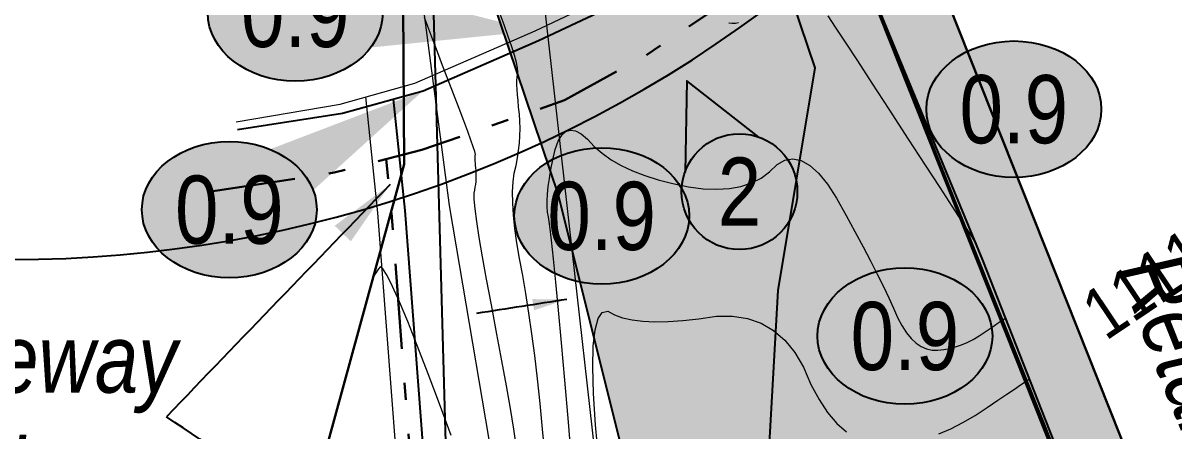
# Model space of a CAD drawing. Extents: x -19176 to -17597, y 5652440 to 5654285.
# Drawn here: x -17854.09 to -17837.2, y 5653178.59 to 5653184.57 of the extents above; entities that cross this region are included whole.
import ezdxf
from ezdxf.enums import TextEntityAlignment as Align

# ---------------------------------------------------------------- set-up
doc = ezdxf.new("R2010")
doc.units = 0
doc.header["$LTSCALE"] = 5
doc.linetypes.add('CENTERLINEX3', pattern=[5, 2.5, -1, 0.5, -1])
for name, color, linetype in [('AS-POWER-BURIED-ATCO PIPELINES', 241, 'foc-POWER_BURIED'), ('AS-ROADS', 254, 'Continuous'), ('CG-NOTES', 7, 'Continuous'), ('F-RW', 190, 'Continuous'), ('L-TITLEDB', 4, 'Continuous'), ('P-ELEVATION', 7, 'Continuous')]:
    doc.layers.add(name, color=color, linetype=linetype)
for name, color, linetype, lineweight, true_color in [('AS-STORM', 7, 'foc-STORM', 9, 0x29a300), ('AS-STRUCTURE', 7, 'Continuous', 30, 0x595959), ('AS-TELUS-ATCO PIPELINES', 7, 'foc-TEL', 9, 0xff9c38), ('C-TOPO-MAJR', 7, 'Continuous', 15, 0xd3aa5f), ('C-TOPO-MINR', 7, 'Continuous', 13, 0xe9d5af), ('EXISTING PIPE IP', 7, 'CENTERLINEX3', 30, 0x3800e0)]:
    doc.layers.add(name, color=color, linetype=linetype, lineweight=lineweight, true_color=true_color)
for name, color, linetype, true_color in [('AS-STRUCTURE-H', 7, 'Continuous', 0xa8a8a8), ('AS-STRUCTURE-T', 7, 'Continuous', 0x454545), ('C-TOPO-MAJR-TEXT', 7, 'Continuous', 0x644b1b)]:
    doc.layers.add(name, color=color, linetype=linetype, true_color=true_color)
doc.layers.add('T-ELEVATION', color=48, linetype='Continuous', lineweight=18)
doc.styles.add('0.50', font='ARIALN.TTF', dxfattribs={"height": 0.5})
doc.styles.add('1.0', font='ARIALN.TTF', dxfattribs={"height": 1})
doc.styles.add('80', font='ARIALN.TTF', dxfattribs={"height": 10})
doc.styles.add('80L', font='ARIALN.TTF', dxfattribs={"height": 10})
doc.styles.add('foc-LtypeFont', font='ARIALN.TTF', dxfattribs={"height": 7.35})
doc.styles.get("Standard").update_dxf_attribs({"font": 'ARIALN.TTF'})
doc.linetypes.add('foc-POWER_BURIED', pattern='A,10,-1,["P",foc-LtypeFont,S=0.2,R=0,X=-0.425,Y=-0.75],-2', length=13)
doc.linetypes.add('foc-STORM', pattern='A,10,-1,["ST",foc-LtypeFont,S=0.2,R=0,X=-0.5,Y=-0.75],-2.75', length=13.75)
doc.linetypes.add('foc-TEL', pattern='A,2,-1,["T",foc-LtypeFont,S=0.2,R=0,X=-0.425,Y=-0.75],-1.24,8', length=12.24)
doc.linetypes.add('foc-TOPO-flowdirection-NOLINE', pattern='A,0,[">",foc-LtypeFont,S=0.3,R=0,X=0,Y=-0.945],-20,[">",foc-LtypeFont,S=0.3,R=0,X=0,Y=-0.945],0', length=20)
doc.dimstyles.new('Compass 250', dxfattribs={"dimscale": 0.25, "dimtxt": 0.45, "dimasz": 2, "dimexe": 0.2, "dimexo": 0.0625, "dimgap": 0.5, "dimtad": 0, "dimtih": 1, "dimtoh": 1, "dimzin": 0, "dimdsep": 46, "dimtxsty": '0.50', "dimcen": 0.1, "dimse1": 1, "dimse2": 1, "dimclrd": 256, "dimclrt": 256, "dimaunit": 1, "dimadec": 4, "dimazin": 0, "dimtfac": 0.06, "dimtofl": 0, "dimtmove": 0, "dimatfit": 0, "dimfxl": 0.2, "dimtolj": 1, "dimtzin": 0, "dimlwd": -1, "dimarcsym": 0})
doc.dimstyles.new('Compass 500', dxfattribs={"dimscale": 0.5, "dimtxt": 0.9, "dimasz": 2, "dimexe": 0.2, "dimexo": 0.0625, "dimgap": 0.5, "dimtad": 0, "dimtih": 1, "dimtoh": 1, "dimzin": 0, "dimdsep": 46, "dimtxsty": '1.0', "dimcen": 0.1, "dimse1": 1, "dimse2": 1, "dimclrd": 256, "dimclrt": 256, "dimaunit": 1, "dimadec": 4, "dimazin": 0, "dimtfac": 0.06, "dimtofl": 0, "dimtmove": 0, "dimatfit": 0, "dimfxl": 0.2, "dimtolj": 1, "dimtzin": 0, "dimlwd": -1, "dimarcsym": 0})

# ---------------------------------------------------------------- blocks, each defined once
blk = doc.blocks.new('*U26')
at = {"layer": 'CG-NOTES', "color": 182}
blk.add_lwpolyline([(2.84, 7.99), (-7.73, 16.26), (-7.99, 2.84)], dxfattribs=at)
blk.add_circle((0, 0), 8.49, dxfattribs=at)
at = {"color": 182, "style": '80L'}
blk.add_attdef('#', text='', height=10, dxfattribs=at).set_placement((0, 0), align=Align.MIDDLE_CENTER)
blk = doc.blocks.new('*U74')
at = {"layer": 'P-ELEVATION'}
h = blk.add_hatch(color=111, dxfattribs=at)
h.dxf.hatch_style = 1
edge = h.paths.add_edge_path()
edge.add_ellipse((0, 0), major_axis=(-12.83, 0), ratio=0.779302, start_angle=0, end_angle=360)
at = {"layer": 'P-ELEVATION', "color": 7, "flags": 128}
blk.add_lwpolyline([(0, 0, 12.5, 0, 0), (-29.13, 6.04, 0, 0, 0)], format="xyseb", dxfattribs=at)
at = {"layer": 'P-ELEVATION', "color": 7}
blk.add_ellipse((0, 0), major_axis=(-12.83, 0), ratio=0.779302, dxfattribs=at)
at = {"layer": 'P-ELEVATION', "style": '80'}
blk.add_attdef('ELEVATION', text='', height=10, dxfattribs=at).set_placement((0, 0), align=Align.MIDDLE_CENTER)
blk = doc.blocks.new('*U73')
at = {"layer": 'P-ELEVATION'}
h = blk.add_hatch(color=111, dxfattribs=at)
h.dxf.hatch_style = 1
edge = h.paths.add_edge_path()
edge.add_ellipse((0, 0), major_axis=(-12.83, 0), ratio=0.779302, start_angle=0, end_angle=360)
at = {"layer": 'P-ELEVATION', "color": 7, "flags": 128}
blk.add_lwpolyline([(0, 0, 12.5, 0, 0), (-18.6, 6.67, 0, 0, 0)], format="xyseb", dxfattribs=at)
at = {"layer": 'P-ELEVATION', "color": 7}
blk.add_ellipse((0, 0), major_axis=(-12.83, 0), ratio=0.779302, dxfattribs=at)
at = {"layer": 'P-ELEVATION', "style": '80'}
blk.add_attdef('ELEVATION', text='', height=10, dxfattribs=at).set_placement((0, 0), align=Align.MIDDLE_CENTER)
blk = doc.blocks.new('*U78')
at = {"layer": 'P-ELEVATION'}
h = blk.add_hatch(color=111, dxfattribs=at)
h.dxf.hatch_style = 1
edge = h.paths.add_edge_path()
edge.add_ellipse((0, 0), major_axis=(-12.83, 0), ratio=0.779302, start_angle=0, end_angle=360)
at = {"layer": 'P-ELEVATION', "color": 7, "flags": 128}
blk.add_lwpolyline([(0, 0, 12.5, 0, 0), (35.21, -2.63, 0, 0, 0)], format="xyseb", dxfattribs=at)
at = {"layer": 'P-ELEVATION', "color": 7}
blk.add_ellipse((0, 0), major_axis=(-12.83, 0), ratio=0.779302, dxfattribs=at)
at = {"layer": 'P-ELEVATION', "style": '80'}
blk.add_attdef('ELEVATION', text='', height=10, dxfattribs=at).set_placement((0, 0), align=Align.MIDDLE_CENTER)
blk = doc.blocks.new('*U79')
at = {"layer": 'P-ELEVATION'}
h = blk.add_hatch(color=111, dxfattribs=at)
h.dxf.hatch_style = 1
edge = h.paths.add_edge_path()
edge.add_ellipse((0, 0), major_axis=(-12.83, 0), ratio=0.779302, start_angle=0, end_angle=360)
at = {"layer": 'P-ELEVATION', "color": 7, "flags": 128}
blk.add_lwpolyline([(0, 0, 12.5, 0, 0), (28.42, 17.42, 0, 0, 0)], format="xyseb", dxfattribs=at)
at = {"layer": 'P-ELEVATION', "color": 7}
blk.add_ellipse((0, 0), major_axis=(-12.83, 0), ratio=0.779302, dxfattribs=at)
at = {"layer": 'P-ELEVATION', "style": '80'}
blk.add_attdef('ELEVATION', text='', height=10, dxfattribs=at).set_placement((0, 0), align=Align.MIDDLE_CENTER)
blk = doc.blocks.new('*U67')
at = {"layer": 'P-ELEVATION'}
h = blk.add_hatch(color=111, dxfattribs=at)
h.dxf.hatch_style = 1
edge = h.paths.add_edge_path()
edge.add_ellipse((0, 0), major_axis=(-12.83, 0), ratio=0.779302, start_angle=0, end_angle=360)
at = {"layer": 'P-ELEVATION', "color": 7, "flags": 128}
blk.add_lwpolyline([(0, 0, 12.5, 0, 0), (-5.46, 16.96, 0, 0, 0)], format="xyseb", dxfattribs=at)
at = {"layer": 'P-ELEVATION', "color": 7}
blk.add_ellipse((0, 0), major_axis=(-12.83, 0), ratio=0.779302, dxfattribs=at)
at = {"layer": 'P-ELEVATION', "style": '80'}
blk.add_attdef('ELEVATION', text='', height=10, dxfattribs=at).set_placement((0, 0), align=Align.MIDDLE_CENTER)

msp = doc.modelspace()

# ---------------------------------------------------------------- hatches: boundary and pattern name
at = {"layer": 'AS-ROADS'}
h = msp.add_hatch(color=256, dxfattribs=at)
h.dxf.hatch_style = 1
h.paths.add_polyline_path([(-17840.001, 5653181.093), (-17842.223, 5653186.461), (-17843.867, 5653190.672), (-17846.072, 5653188.743), (-17848.06, 5653187.446), (-17846.232, 5653182.05), (-17844.662, 5653175.77), (-17842.4, 5653169.028), (-17840.078, 5653161.789), (-17839.028, 5653157.772), (-17837.646, 5653155.027), (-17834.845, 5653152.543), (-17831.983, 5653151.268), (-17828.673, 5653150.66), (-17821.175, 5653150.398), (-17813.473, 5653150.538), (-17810.145, 5653150.42), (-17811.091, 5653159.359), (-17821.638, 5653158.939), (-17829.943, 5653158.678), (-17830.923, 5653158.858), (-17831.391, 5653159.511), (-17833.314, 5653164.083), (-17834.986, 5653168.263), (-17836.41, 5653171.965)])
at = {"layer": 'AS-STRUCTURE-H'}
h = msp.add_hatch(color=256, dxfattribs=at)
h.dxf.hatch_style = 1
h.paths.add_polyline_path([(-17834.056, 5653168.633), (-17841.293, 5653186.831), (-17842.223, 5653186.461), (-17834.986, 5653168.263)])

# ---------------------------------------------------------------- linework, layer by layer
at = {"layer": 'AS-POWER-BURIED-ATCO PIPELINES', "ltscale": 0.1, "flags": 128}
for points in [[(-17850.939, 5653183.006), (-17849.399, 5653183.244), (-17848.217, 5653183.573), (-17846.522, 5653184.311), (-17845.261, 5653184.902), (-17843.217, 5653186.139), (-17842.811, 5653186.762), (-17842.167, 5653187.398)], [(-17842.356, 5653149.3), (-17842.04, 5653153.339), (-17841.73, 5653156.326), (-17841.623, 5653157.269), (-17841.679, 5653160.129), (-17841.923, 5653164.799), (-17842.478, 5653171.47), (-17843.212, 5653177.021), (-17843.006, 5653180.646), (-17842.461, 5653183.908), (-17843.217, 5653186.139)], [(-17849.695, 5653165.318), (-17848.279, 5653169.316), (-17848.092, 5653171.26), (-17848.014, 5653175.728), (-17848.481, 5653181.82), (-17848.65, 5653183.453)]]:
    msp.add_lwpolyline(points, dxfattribs=at)
at = {"layer": 'AS-ROADS', "flags": 128}
msp.add_lwpolyline([(-17848.06, 5653187.446), (-17846.232, 5653182.05), (-17844.662, 5653175.77), (-17842.4, 5653169.028), (-17840.078, 5653161.789), (-17839.028, 5653157.772), (-17837.646, 5653155.027), (-17834.845, 5653152.543), (-17831.983, 5653151.268), (-17828.673, 5653150.66), (-17821.175, 5653150.398), (-17813.473, 5653150.538), (-17810.145, 5653150.42), (-17811.091, 5653159.359), (-17821.638, 5653158.939), (-17829.943, 5653158.678), (-17830.923, 5653158.858), (-17831.391, 5653159.511), (-17833.314, 5653164.083), (-17834.986, 5653168.263), (-17836.41, 5653171.965), (-17840.001, 5653181.093), (-17842.223, 5653186.461), (-17843.867, 5653190.672)], dxfattribs=at)
at = {"layer": 'AS-STORM', "ltscale": 0.1, "flags": 128}
msp.add_lwpolyline([(-17847.039, 5653190.174), (-17842.334, 5653148.478), (-17801.054, 5653161.664), (-17801.618, 5653168.568)], dxfattribs=at)
at = {"layer": 'AS-STRUCTURE', "flags": 128}
msp.add_lwpolyline([(-17848.525, 5653187.15), (-17848.492, 5653182.497), (-17849.943, 5653177.217), (-17849.309, 5653176.946), (-17849.078, 5653176.007), (-17849.393, 5653174.64), (-17850.104, 5653171.873), (-17848.893, 5653171.376), (-17849.054, 5653170.633), (-17853.547, 5653153.642)], dxfattribs=at)
msp.add_lwpolyline([(-17834.056, 5653168.633), (-17841.293, 5653186.831), (-17842.223, 5653186.461), (-17834.986, 5653168.263)], close=True, dxfattribs=at)
at = {"layer": 'AS-TELUS-ATCO PIPELINES', "ltscale": 0.1, "flags": 128}
for points in [[(-17850.958, 5653183.119), (-17849.433, 5653183.376), (-17848.336, 5653183.686), (-17846.569, 5653184.451), (-17845.321, 5653185.05), (-17843.627, 5653186.086), (-17842.907, 5653186.818), (-17842.325, 5653187.461)], [(-17850.076, 5653165.439), (-17848.672, 5653169.403), (-17848.491, 5653171.283), (-17848.415, 5653175.716), (-17848.88, 5653181.784), (-17849.055, 5653183.483)]]:
    msp.add_lwpolyline(points, dxfattribs=at)
at = {"layer": 'C-TOPO-MAJR', "flags": 128}
for points in [[(-17845.639, 5653178.148), (-17845.686, 5653178.679), (-17845.716, 5653179.136), (-17845.726, 5653179.52), (-17845.719, 5653179.831), (-17845.693, 5653180.069), (-17845.649, 5653180.234), (-17845.586, 5653180.326), (-17845.506, 5653180.344), (-17845.406, 5653180.29), (-17845.288, 5653180.247), (-17845.15, 5653180.215), (-17844.992, 5653180.195), (-17844.815, 5653180.187), (-17844.618, 5653180.191), (-17844.402, 5653180.206), (-17844.167, 5653180.232), (-17843.912, 5653180.271), (-17843.675, 5653180.272), (-17843.456, 5653180.238), (-17843.256, 5653180.167), (-17843.073, 5653180.06), (-17842.909, 5653179.916), (-17842.762, 5653179.736), (-17842.634, 5653179.52), (-17842.524, 5653179.267), (-17842.406, 5653179.046), (-17842.279, 5653178.857), (-17842.145, 5653178.699), (-17842.002, 5653178.574)], [(-17840.648, 5653178.543), (-17840.471, 5653178.619), (-17840.294, 5653178.709), (-17840.116, 5653178.813), (-17839.938, 5653178.933), (-17839.782, 5653179.038), (-17839.649, 5653179.127), (-17839.538, 5653179.202), (-17839.449, 5653179.262), (-17839.382, 5653179.307), (-17839.338, 5653179.336), (-17839.315, 5653179.351), (-17839.315, 5653179.351)]]:
    msp.add_lwpolyline(points, dxfattribs=at)
at = {"layer": 'C-TOPO-MINR', "flags": 128}
for points in [[(-17846.845, 5653178.342), (-17846.885, 5653178.613), (-17846.935, 5653178.915), (-17846.992, 5653179.248), (-17847.058, 5653179.613), (-17847.132, 5653180.008), (-17847.214, 5653180.434), (-17847.285, 5653180.812), (-17847.344, 5653181.142), (-17847.392, 5653181.424), (-17847.428, 5653181.659), (-17847.453, 5653181.845), (-17847.466, 5653181.983), (-17847.468, 5653182.074), (-17847.458, 5653182.116), (-17847.45, 5653182.159), (-17847.444, 5653182.2), (-17847.439, 5653182.242), (-17847.436, 5653182.283), (-17847.435, 5653182.323), (-17847.436, 5653182.364), (-17847.439, 5653182.404), (-17847.443, 5653182.443), (-17847.447, 5653182.479), (-17847.449, 5653182.512), (-17847.451, 5653182.542), (-17847.452, 5653182.569), (-17847.452, 5653182.592), (-17847.452, 5653182.611), (-17847.45, 5653182.628), (-17847.448, 5653182.641), (-17847.457, 5653182.683), (-17847.479, 5653182.753), (-17847.513, 5653182.851), (-17847.558, 5653182.978), (-17847.616, 5653183.133), (-17847.686, 5653183.316), (-17847.768, 5653183.528), (-17847.861, 5653183.768), (-17847.946, 5653183.986), (-17848.021, 5653184.184), (-17848.088, 5653184.36), (-17848.145, 5653184.514), (-17848.193, 5653184.647)], [(-17846.426, 5653178.215), (-17846.462, 5653178.612), (-17846.499, 5653178.99), (-17846.537, 5653179.35), (-17846.578, 5653179.691), (-17846.619, 5653180.013), (-17846.662, 5653180.316), (-17846.707, 5653180.601), (-17846.753, 5653180.867), (-17846.801, 5653181.113), (-17846.839, 5653181.343), (-17846.869, 5653181.557), (-17846.889, 5653181.753), (-17846.9, 5653181.932), (-17846.902, 5653182.094), (-17846.894, 5653182.239), (-17846.878, 5653182.368), (-17846.852, 5653182.479), (-17846.831, 5653182.589), (-17846.815, 5653182.699), (-17846.803, 5653182.807), (-17846.796, 5653182.915), (-17846.793, 5653183.021), (-17846.796, 5653183.127), (-17846.802, 5653183.231), (-17846.814, 5653183.335), (-17846.823, 5653183.43), (-17846.83, 5653183.516), (-17846.835, 5653183.594), (-17846.838, 5653183.663), (-17846.838, 5653183.724), (-17846.836, 5653183.776), (-17846.832, 5653183.819), (-17846.826, 5653183.854), (-17846.831, 5653183.911), (-17846.847, 5653183.991), (-17846.875, 5653184.094), (-17846.915, 5653184.22), (-17846.965, 5653184.369), (-17847.027, 5653184.541), (-17847.101, 5653184.735)], [(-17842.276, 5653184.672), (-17842.167, 5653184.507), (-17842.023, 5653184.287), (-17841.843, 5653184.014), (-17841.629, 5653183.685), (-17841.38, 5653183.303), (-17841.096, 5653182.866), (-17840.847, 5653182.483), (-17840.634, 5653182.156), (-17840.457, 5653181.882), (-17840.315, 5653181.664), (-17840.208, 5653181.5), (-17840.137, 5653181.391), (-17840.101, 5653181.336), (-17840.101, 5653181.336)], [(-17843.73, 5653184.572), (-17843.68, 5653184.564), (-17843.633, 5653184.564), (-17843.587, 5653184.573)], [(-17846.031, 5653178.104), (-17846.08, 5653178.715), (-17846.135, 5653179.331), (-17846.185, 5653179.879), (-17846.23, 5653180.358), (-17846.27, 5653180.769), (-17846.304, 5653181.111), (-17846.333, 5653181.384), (-17846.356, 5653181.589), (-17846.375, 5653181.725), (-17846.388, 5653181.793), (-17846.395, 5653181.872), (-17846.396, 5653181.96), (-17846.391, 5653182.06), (-17846.38, 5653182.17), (-17846.363, 5653182.29), (-17846.34, 5653182.421), (-17846.311, 5653182.562), (-17846.276, 5653182.714), (-17846.233, 5653182.834), (-17846.182, 5653182.921), (-17846.122, 5653182.975), (-17846.055, 5653182.997), (-17845.98, 5653182.986), (-17845.897, 5653182.943), (-17845.805, 5653182.867), (-17845.706, 5653182.758), (-17845.59, 5653182.658), (-17845.458, 5653182.564), (-17845.31, 5653182.479), (-17845.145, 5653182.401), (-17844.964, 5653182.331), (-17844.766, 5653182.268), (-17844.553, 5653182.213), (-17844.322, 5653182.166), (-17844.107, 5653182.138), (-17843.907, 5653182.13), (-17843.721, 5653182.141), (-17843.551, 5653182.172), (-17843.396, 5653182.223), (-17843.255, 5653182.294), (-17843.13, 5653182.384), (-17843.019, 5653182.493), (-17842.905, 5653182.558), (-17842.788, 5653182.577), (-17842.667, 5653182.551), (-17842.542, 5653182.481), (-17842.414, 5653182.365), (-17842.282, 5653182.204), (-17842.147, 5653181.998), (-17842.008, 5653181.746), (-17841.879, 5653181.51), (-17841.759, 5653181.287), (-17841.65, 5653181.079), (-17841.551, 5653180.884), (-17841.461, 5653180.705), (-17841.382, 5653180.539), (-17841.312, 5653180.388), (-17841.253, 5653180.251), (-17841.19, 5653180.131), (-17841.124, 5653180.028), (-17841.054, 5653179.943), (-17840.982, 5653179.875), (-17840.906, 5653179.824), (-17840.827, 5653179.79), (-17840.745, 5653179.774), (-17840.66, 5653179.774), (-17840.574, 5653179.782), (-17840.488, 5653179.798), (-17840.403, 5653179.82), (-17840.316, 5653179.85), (-17840.23, 5653179.886), (-17840.144, 5653179.93), (-17840.057, 5653179.981), (-17839.97, 5653180.04), (-17839.894, 5653180.091), (-17839.829, 5653180.134), (-17839.775, 5653180.171), (-17839.732, 5653180.2), (-17839.699, 5653180.222), (-17839.677, 5653180.236), (-17839.667, 5653180.244), (-17839.667, 5653180.244)], [(-17847.803, 5653178.521), (-17847.962, 5653178.944), (-17848.142, 5653179.425), (-17848.302, 5653179.841), (-17848.442, 5653180.194), (-17848.562, 5653180.482), (-17848.663, 5653180.706), (-17848.744, 5653180.866), (-17848.805, 5653180.962), (-17848.847, 5653180.994), (-17848.868, 5653180.962), (-17848.888, 5653180.934), (-17848.904, 5653180.91), (-17848.917, 5653180.89), (-17848.928, 5653180.874), (-17848.937, 5653180.862), (-17848.942, 5653180.854), (-17848.945, 5653180.85), (-17848.945, 5653180.85)]]:
    msp.add_lwpolyline(points, dxfattribs=at)
at = {"layer": 'EXISTING PIPE IP', "ltscale": 0.1, "flags": 128}
msp.add_lwpolyline([(-17851.331, 5653182.096), (-17849.519, 5653182.374), (-17848.232, 5653182.706), (-17846.141, 5653183.436), (-17844.931, 5653184.1), (-17843.491, 5653185.068), (-17842.335, 5653186.198)], dxfattribs=at)
at = {"layer": 'F-RW'}
msp.add_arc((-17854.247, 5653199.576), 18.475, 228.169, 30.3379, dxfattribs=at)
at = {"layer": 'L-TITLEDB', "flags": 128}
for points in [[(-17799.831, 5653172.099), (-17809.682, 5653160.287), (-17831.185, 5653158.903), (-17843.346, 5653189.308)], [(-17846.784, 5653139.351), (-17848.09, 5653185.925)]]:
    msp.add_lwpolyline(points, dxfattribs=at)
at = {"layer": 'T-ELEVATION', "ltscale": 0.1, "flags": 128}
msp.add_lwpolyline([(-17848.525, 5653187.15), (-17847.832, 5653181.892), (-17847.054, 5653177.307), (-17845.737, 5653171.58), (-17845.87, 5653168.766), (-17847.493, 5653167.034), (-17850.279, 5653165.105)], dxfattribs=at)

# ---------------------------------------------------------------- block references
at = {"xscale": 0.1000155304115623, "yscale": 0.1000155304115623, "zscale": 0.1000155304115623}
for name, p in [('*U78', (-17850.091, 5653184.715)), ('*U74', (-17839.547, 5653183.304)), ('*U79', (-17851.059, 5653181.831)), ('*U67', (-17845.595, 5653181.74)), ('*U73', (-17841.145, 5653179.979))]:
    msp.add_blockref(name, p, dxfattribs=at).add_auto_attribs({'ELEVATION': '0.9'})
at = {"layer": 'CG-NOTES', "xscale": 0.1, "yscale": 0.1, "zscale": 0.1}
msp.add_blockref('*U26', (-17843.573, 5653182.095), dxfattribs=at).add_auto_attribs({'#': '2'})

# ---------------------------------------------------------------- leaders
at = {"layer": 'T-ELEVATION', "path_type": 1}
msp.add_leader([(-17846.107, 5653180.515), (-17847.43, 5653180.31)], dimstyle='Compass 250', override={"dimgap": 0.5, "dimtad": 0, "dimclrd": 256}, dxfattribs=at)

# ---------------------------------------------------------------- next in the draw order: texts
at = {"layer": 'AS-STRUCTURE-T', "insert": (-17837.117, 5653181.351), "char_height": 1, "attachment_point": 1, "rotation": 291.6868, "style": '80L', "bg_fill": 2}
msp.add_mtext_dynamic_manual_height_columns('\\pi0.032626;{\\fArial Narrow|b0|i1|c0|p34;Retaining Wall}', width=7.44383, gutter_width=50, heights=[0], dxfattribs=at)
at = {"layer": 'AS-STRUCTURE-T', "insert": (-17856.688, 5653180.148), "char_height": 1, "attachment_point": 1, "style": '80L', "bg_fill": 2}
msp.add_mtext_dynamic_manual_height_columns('\\pi0.15586;{\\fArial Narrow|b0|i1|c0|p34;Driveway \\P\\pi1.222;Edge}', width=5.03546, gutter_width=50, heights=[0], dxfattribs=at)

# ---------------------------------------------------------------- next in the draw order: linework, layer by layer
at = {"layer": 'AS-STORM', "linetype": 'foc-TOPO-flowdirection-NOLINE', "ltscale": 0.1, "flags": 128}
msp.add_lwpolyline([(-17847.039, 5653190.174), (-17842.334, 5653148.478), (-17801.054, 5653161.664), (-17801.618, 5653168.568)], dxfattribs=at)
at = {"layer": 'EXISTING PIPE IP', "ltscale": 0.1, "flags": 128}
msp.add_lwpolyline([(-17852.503, 5653158.226), (-17851.764, 5653158.679), (-17849.888, 5653165.372), (-17848.476, 5653169.359), (-17848.292, 5653171.271), (-17848.215, 5653175.722), (-17848.681, 5653181.802), (-17848.76, 5653182.57)], dxfattribs=at)

# ---------------------------------------------------------------- next in the draw order: texts
at = {"layer": 'C-TOPO-MAJR-TEXT', "insert": (-17837.314, 5653180.94, 1111.5), "char_height": 0.75, "attachment_point": 5, "rotation": 33.8977}
msp.add_mtext('1111.5', dxfattribs=at)

# ---------------------------------------------------------------- next in the draw order: leaders
at = {"layer": 'AS-STRUCTURE-T', "path_type": 1}
for points in [[(-17848.7, 5653182.201), (-17851.983, 5653178.794)], [(-17850.024, 5653177.492), (-17851.983, 5653178.794)]]:
    msp.add_leader(points, dimstyle='Compass 500', override={"dimgap": 0.5, "dimtad": 0}, dxfattribs=at)

doc.saveas('drawing.dxf')
